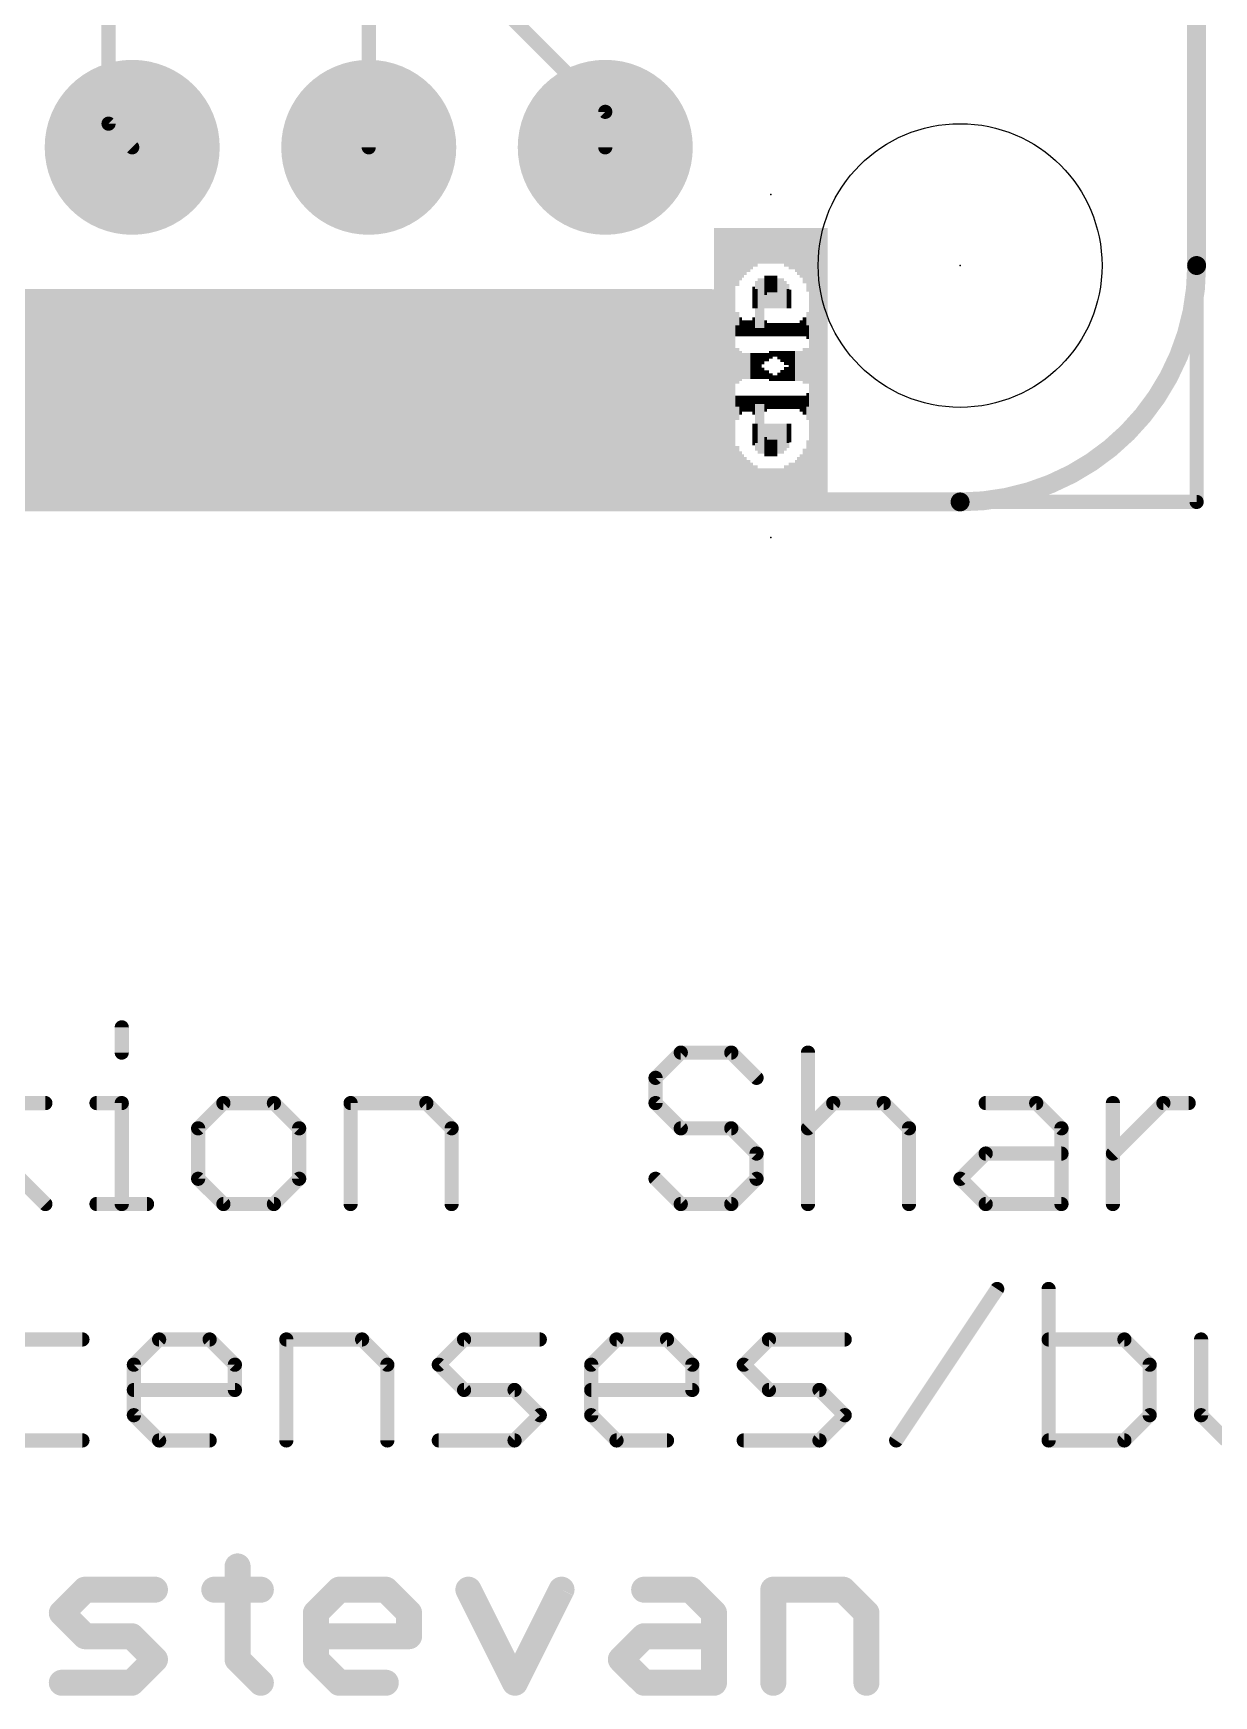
# Model space of a CAD drawing. Extents: x -34 to 73, y -65 to 31.
# Drawn here: x 31.96 to 44.63, y -12.83 to 5.04 of the extents above; entities that cross this region are included whole.
import ezdxf

# ---------------------------------------------------------------- set-up
doc = ezdxf.new("R2010")
doc.units = 0
for name, color, linetype in [('1', 12, 'CONTINUOUS'), ('16', 53, 'CONTINUOUS'), ('17', 254, 'CONTINUOUS'), ('20', 53, 'CONTINUOUS'), ('21', 41, 'CONTINUOUS'), ('22', 40, 'CONTINUOUS'), ('23', 53, 'CONTINUOUS'), ('24', 53, 'CONTINUOUS'), ('51', 53, 'CONTINUOUS')]:
    doc.layers.add(name, color=color, linetype=linetype)

# ---------------------------------------------------------------- blocks, each defined once
blk = doc.blocks.new('RECT')
blk.add_solid([(-0.5, -0.5), (0.5, -0.5), (-0.5, 0.5), (0.5, 0.5)])
blk = doc.blocks.new('ROUNDP')
at = {"const_width": 0.5}
blk.add_lwpolyline([(0, -0.25, 1), (0, 0.25, 1), (0, -0.25)], format="xyb", dxfattribs=at)

msp = doc.modelspace()

# ---------------------------------------------------------------- linework, layer by layer
at = {"layer": '1', "const_width": 0.1524}
for points in [[(44.45, 0), (44.45, 30.48)], [(32.766, 4.064), (32.766, 7.493)], [(38.1, 4.191), (35.306, 6.985)], [(35.56, 3.81), (35.56, 6.223)], [(33.02, 3.81), (32.766, 4.064)], [(38.1, 3.81), (38.1, 4.191)], [(0, 0), (44.45, 0)]]:
    msp.add_lwpolyline(points, dxfattribs=at)
at = {"layer": '1', "const_width": 0.0762}
for points in [[(32.7929, 4.0909, 1), (32.7391, 4.0371)], [(38.1381, 4.191, 1), (38.0619, 4.191)], [(38.0731, 4.1641, 1), (38.1269, 4.2179)], [(32.7279, 4.064, 1), (32.8041, 4.064)], [(32.9931, 3.7831, 1), (33.0469, 3.8369)], [(35.5219, 3.81, 1), (35.5981, 3.81)], [(38.0619, 3.81, 1), (38.1381, 3.81)], [(44.4119, 0, 1), (44.4881, 0)], [(44.45, -0.0381, 1), (44.45, 0.0381)]]:
    msp.add_lwpolyline(points, format="xyb", dxfattribs=at)
at = {"layer": '16', "const_width": 0.1524}
for points in [[(44.45, 30.48), (44.45, 0)], [(44.45, 0), (0, 0)]]:
    msp.add_lwpolyline(points, dxfattribs=at)
at = {"layer": '16', "const_width": 0.0762}
for points in [[(44.4119, 0, 1), (44.4881, 0)], [(44.45, -0.0381, 1), (44.45, 0.0381)]]:
    msp.add_lwpolyline(points, format="xyb", dxfattribs=at)
at = {"layer": '20', "const_width": 0.2032}
for points in [[(44.45, 2.54), (44.45, 26.67)], [(9.779, 0), (41.91, 0)]]:
    msp.add_lwpolyline(points, dxfattribs=at)
at = {"layer": '20'}
for points, const_width in [([(41.91, 0, 0.4142), (44.45, 2.54)], 0.2032), ([(44.5008, 2.54, 1), (44.3992, 2.54)], 0.1016), ([(44.3992, 2.54, 1), (44.5008, 2.54)], 0.1016), ([(41.91, 0.0508, 1), (41.91, -0.0508)], 0.1016), ([(41.91, -0.0508, 1), (41.91, 0.0508)], 0.1016)]:
    msp.add_lwpolyline(points, format="xyb", dxfattribs=dict(at, const_width=const_width))
msp.add_circle((41.91, 2.54), 1.524, dxfattribs=at)
at = {"layer": '21', "const_width": 0.254}
for points in [[(14.097, 2.159), (39.243, 2.159)], [(14.097, 2.032), (39.243, 2.032)], [(39.243, 2.159), (39.243, 0.127)], [(14.097, 1.778), (39.243, 1.778)], [(14.097, 1.524), (39.243, 1.524)], [(14.097, 1.27), (39.243, 1.27)], [(14.097, 1.016), (39.243, 1.016)], [(14.097, 0.762), (39.243, 0.762)], [(14.097, 0.508), (39.243, 0.508)], [(14.097, 0.254), (39.243, 0.254)], [(39.243, 0.127), (14.097, 0.127)]]:
    msp.add_lwpolyline(points, dxfattribs=at)
at = {"layer": '21', "const_width": 0.127}
for points in [[(39.3065, 2.159, 1), (39.1795, 2.159)], [(39.243, 2.0955, 1), (39.243, 2.2225)], [(39.243, 1.9685, 1), (39.243, 2.0955)], [(39.243, 1.7145, 1), (39.243, 1.8415)], [(39.243, 1.4605, 1), (39.243, 1.5875)], [(39.243, 1.2065, 1), (39.243, 1.3335)], [(39.243, 0.9525, 1), (39.243, 1.0795)], [(39.243, 0.6985, 1), (39.243, 0.8255)], [(39.243, 0.4445, 1), (39.243, 0.5715)], [(39.243, 0.1905, 1), (39.243, 0.3175)], [(39.1795, 0.127, 1), (39.3065, 0.127)], [(39.243, 0.0635, 1), (39.243, 0.1905)]]:
    msp.add_lwpolyline(points, format="xyb", dxfattribs=at)
at = {"layer": '22', "const_width": 0.254}
for points in [[(39.243, 2.159), (13.97, 2.159)], [(39.243, 2.159), (13.97, 2.159)], [(13.97, 2.032), (39.243, 2.032)], [(13.97, 2.032), (39.243, 2.032)], [(39.243, 0.254), (39.243, 2.159)], [(39.243, 0.254), (39.243, 2.159)], [(13.97, 1.778), (39.243, 1.778)], [(13.97, 1.778), (39.243, 1.778)], [(13.97, 1.524), (39.243, 1.524)], [(13.97, 1.524), (39.243, 1.524)], [(13.97, 1.27), (39.243, 1.27)], [(13.97, 1.27), (39.243, 1.27)], [(13.97, 1.016), (39.243, 1.016)], [(13.97, 1.016), (39.243, 1.016)], [(13.97, 0.762), (39.243, 0.762)], [(13.97, 0.762), (39.243, 0.762)], [(13.97, 0.508), (39.243, 0.508)], [(13.97, 0.508), (39.243, 0.508)], [(13.97, 0.254), (39.243, 0.254)], [(13.97, 0.254), (39.243, 0.254)], [(13.97, 0.254), (39.243, 0.254)], [(13.97, 0.254), (39.243, 0.254)]]:
    msp.add_lwpolyline(points, dxfattribs=at)
at = {"layer": '22', "const_width": 0.127}
for points in [[(39.3065, 2.159, 1), (39.1795, 2.159)], [(39.3065, 2.159, 1), (39.1795, 2.159)], [(39.243, 2.0955, 1), (39.243, 2.2225)], [(39.243, 2.0955, 1), (39.243, 2.2225)], [(39.243, 1.9685, 1), (39.243, 2.0955)], [(39.243, 1.9685, 1), (39.243, 2.0955)], [(39.243, 1.7145, 1), (39.243, 1.8415)], [(39.243, 1.7145, 1), (39.243, 1.8415)], [(39.243, 1.4605, 1), (39.243, 1.5875)], [(39.243, 1.4605, 1), (39.243, 1.5875)], [(39.243, 1.2065, 1), (39.243, 1.3335)], [(39.243, 1.2065, 1), (39.243, 1.3335)], [(39.243, 0.9525, 1), (39.243, 1.0795)], [(39.243, 0.9525, 1), (39.243, 1.0795)], [(39.243, 0.6985, 1), (39.243, 0.8255)], [(39.243, 0.6985, 1), (39.243, 0.8255)], [(39.243, 0.4445, 1), (39.243, 0.5715)], [(39.243, 0.4445, 1), (39.243, 0.5715)], [(39.243, 0.1905, 1), (39.243, 0.3175)], [(39.243, 0.1905, 1), (39.243, 0.3175)], [(39.243, 0.1905, 1), (39.243, 0.3175)], [(39.243, 0.1905, 1), (39.243, 0.3175)], [(39.1795, 0.254, 1), (39.3065, 0.254)], [(39.1795, 0.254, 1), (39.3065, 0.254)]]:
    msp.add_lwpolyline(points, format="xyb", dxfattribs=at)
at = {"layer": '23'}
for p in [(41.91, 2.54), (39.878, -0.381)]:
    msp.add_point(p, dxfattribs=at)
at = {"layer": '24'}
msp.add_point((39.878, 3.302), dxfattribs=at)
at = {"layer": '51'}
for points, const_width in [([(32.9079, -5.6456), (32.9079, -5.9168)], 0.1524), ([(38.9108, -5.9168), (38.6397, -6.188)], 0.1524), ([(39.4531, -5.9168), (38.9108, -5.9168)], 0.1524), ([(39.7243, -6.188), (39.4531, -5.9168)], 0.1524), ([(40.2768, -5.9168), (40.2768, -7.5438)], 0.1524), ([(38.6397, -6.188), (38.6397, -6.4591)], 0.1524), ([(31.5453, -6.4591), (32.0876, -6.4591)], 0.1524), ([(32.6367, -6.4591), (32.9079, -6.4591)], 0.1524), ([(32.9079, -6.4591), (32.9079, -7.5438)], 0.1524), ([(33.9993, -6.4591), (33.7282, -6.7303)], 0.1524), ([(34.5417, -6.4591), (33.9993, -6.4591)], 0.1524), ([(34.8128, -6.7303), (34.5417, -6.4591)], 0.1524), ([(35.3653, -7.5438), (35.3653, -6.4591)], 0.1524), ([(35.3653, -6.4591), (36.1788, -6.4591)], 0.1524), ([(36.1788, -6.4591), (36.45, -6.7303)], 0.1524), ([(38.6397, -6.4591), (38.9108, -6.7303)], 0.1524), ([(40.2768, -6.7303), (40.548, -6.4591)], 0.1524), ([(40.548, -6.4591), (41.0903, -6.4591)], 0.1524), ([(41.0903, -6.4591), (41.3615, -6.7303)], 0.1524), ([(42.1851, -6.4591), (42.7275, -6.4591)], 0.1524), ([(42.7275, -6.4591), (42.9986, -6.7303)], 0.1524), ([(43.5511, -7.5438), (43.5511, -6.4591)], 0.1524), ([(43.5511, -7.0015), (44.0935, -6.4591)], 0.1524), ([(44.0935, -6.4591), (44.3646, -6.4591)], 0.1524), ([(33.7282, -6.7303), (33.7282, -7.2726)], 0.1524), ([(34.8128, -7.2726), (34.8128, -6.7303)], 0.1524), ([(36.45, -6.7303), (36.45, -7.5438)], 0.1524), ([(38.9108, -6.7303), (39.4531, -6.7303)], 0.1524), ([(39.4531, -6.7303), (39.7243, -7.0015)], 0.1524), ([(41.3615, -6.7303), (41.3615, -7.5438)], 0.1524), ([(42.9986, -6.7303), (42.9986, -7.5438)], 0.1524), ([(39.7243, -7.0015), (39.7243, -7.2726)], 0.1524), ([(41.914, -7.2726), (42.1851, -7.0015)], 0.1524), ([(42.1851, -7.0015), (42.9986, -7.0015)], 0.1524), ([(31.8165, -7.2726), (32.0876, -7.5438)], 0.1524), ([(33.7282, -7.2726), (33.9993, -7.5438)], 0.1524), ([(34.5417, -7.5438), (34.8128, -7.2726)], 0.1524), ([(38.9108, -7.5438), (38.6397, -7.2726)], 0.1524), ([(39.7243, -7.2726), (39.4531, -7.5438)], 0.1524), ([(42.1851, -7.5438), (41.914, -7.2726)], 0.1524), ([(32.6367, -7.5438), (33.1791, -7.5438)], 0.1524), ([(33.9993, -7.5438), (34.5417, -7.5438)], 0.1524), ([(39.4531, -7.5438), (38.9108, -7.5438)], 0.1524), ([(42.9986, -7.5438), (42.1851, -7.5438)], 0.1524), ([(41.2238, -10.0838), (42.3085, -8.4568)], 0.1524), ([(42.861, -8.4568), (42.861, -10.0838)], 0.1524), ([(32.4855, -8.9991), (31.672, -8.9991)], 0.1524), ([(33.038, -9.2703), (33.3092, -8.9991)], 0.1524), ([(33.3092, -8.9991), (33.8515, -8.9991)], 0.1524), ([(33.8515, -8.9991), (34.1227, -9.2703)], 0.1524), ([(34.6752, -10.0838), (34.6752, -8.9991)], 0.1524), ([(34.6752, -8.9991), (35.4887, -8.9991)], 0.1524), ([(35.4887, -8.9991), (35.7598, -9.2703)], 0.1524), ([(36.3123, -9.2703), (36.5835, -8.9991)], 0.1524), ([(36.5835, -8.9991), (37.397, -8.9991)], 0.1524), ([(37.9495, -9.2703), (38.2206, -8.9991)], 0.1524), ([(38.2206, -8.9991), (38.763, -8.9991)], 0.1524), ([(38.763, -8.9991), (39.0341, -9.2703)], 0.1524), ([(39.5866, -9.2703), (39.8578, -8.9991)], 0.1524), ([(39.8578, -8.9991), (40.6713, -8.9991)], 0.1524), ([(43.6744, -8.9991), (42.861, -8.9991)], 0.1524), ([(43.9456, -9.2703), (43.6744, -8.9991)], 0.1524), ([(44.4981, -8.9991), (44.4981, -9.8126)], 0.1524), ([(33.038, -9.8126), (33.038, -9.2703)], 0.1524), ([(34.1227, -9.2703), (34.1227, -9.5415)], 0.1524), ([(35.7598, -9.2703), (35.7598, -10.0838)], 0.1524), ([(36.5835, -9.5415), (36.3123, -9.2703)], 0.1524), ([(37.9495, -9.8126), (37.9495, -9.2703)], 0.1524), ([(39.0341, -9.2703), (39.0341, -9.5415)], 0.1524), ([(39.8578, -9.5415), (39.5866, -9.2703)], 0.1524), ([(43.9456, -9.8126), (43.9456, -9.2703)], 0.1524), ([(34.1227, -9.5415), (33.038, -9.5415)], 0.1524), ([(37.1258, -9.5415), (36.5835, -9.5415)], 0.1524), ([(37.397, -9.8126), (37.1258, -9.5415)], 0.1524), ([(39.0341, -9.5415), (37.9495, -9.5415)], 0.1524), ([(40.4001, -9.5415), (39.8578, -9.5415)], 0.1524), ([(40.6713, -9.8126), (40.4001, -9.5415)], 0.1524), ([(33.3092, -10.0838), (33.038, -9.8126)], 0.1524), ([(37.1258, -10.0838), (37.397, -9.8126)], 0.1524), ([(38.2206, -10.0838), (37.9495, -9.8126)], 0.1524), ([(40.4001, -10.0838), (40.6713, -9.8126)], 0.1524), ([(43.6744, -10.0838), (43.9456, -9.8126)], 0.1524), ([(44.4981, -9.8126), (44.7693, -10.0838)], 0.1524), ([(31.672, -10.0838), (32.4855, -10.0838)], 0.1524), ([(33.8515, -10.0838), (33.3092, -10.0838)], 0.1524), ([(36.3123, -10.0838), (37.1258, -10.0838)], 0.1524), ([(38.763, -10.0838), (38.2206, -10.0838)], 0.1524), ([(39.5866, -10.0838), (40.4001, -10.0838)], 0.1524), ([(42.861, -10.0838), (43.6744, -10.0838)], 0.1524), ([(34.1516, -11.4374), (34.1516, -12.4373)], 0.2794), ([(32.2644, -11.9374), (32.5144, -11.6874)], 0.2794), ([(32.5144, -11.6874), (33.2644, -11.6874)], 0.2794), ([(33.9016, -11.6874), (34.4016, -11.6874)], 0.2794), ([(34.993, -11.9374), (35.243, -11.6874)], 0.2794), ([(35.243, -11.6874), (35.743, -11.6874)], 0.2794), ([(35.743, -11.6874), (35.993, -11.9374)], 0.2794), ([(36.6302, -11.6874), (37.1301, -12.6873)], 0.2794), ([(37.1301, -12.6873), (37.6301, -11.6874)], 0.2794), ([(38.5173, -11.6874), (39.0173, -11.6874)], 0.2794), ([(39.0173, -11.6874), (39.2673, -11.9374)], 0.2794), ([(39.9045, -12.6873), (39.9045, -11.6874)], 0.2794), ([(39.9045, -11.6874), (40.6544, -11.6874)], 0.2794), ([(40.6544, -11.6874), (40.9044, -11.9374)], 0.2794), ([(32.5144, -12.1873), (32.2644, -11.9374)], 0.2794), ([(34.993, -12.4373), (34.993, -11.9374)], 0.2794), ([(35.993, -11.9374), (35.993, -12.1873)], 0.2794), ([(39.2673, -11.9374), (39.2673, -12.6873)], 0.2794), ([(40.9044, -11.9374), (40.9044, -12.6873)], 0.2794), ([(33.0144, -12.1873), (32.5144, -12.1873)], 0.2794), ([(33.2644, -12.4373), (33.0144, -12.1873)], 0.2794), ([(35.993, -12.1873), (34.993, -12.1873)], 0.2794), ([(38.2673, -12.4373), (38.5173, -12.1873)], 0.2794), ([(38.5173, -12.1873), (39.2673, -12.1873)], 0.2794), ([(33.0144, -12.6873), (33.2644, -12.4373)], 0.2794), ([(34.1516, -12.4373), (34.4016, -12.6873)], 0.2794), ([(35.243, -12.6873), (34.993, -12.4373)], 0.2794), ([(38.5173, -12.6873), (38.2673, -12.4373)], 0.2794), ([(32.2644, -12.6873), (33.0144, -12.6873)], 0.2794), ([(35.743, -12.6873), (35.243, -12.6873)], 0.2794), ([(39.2673, -12.6873), (38.5173, -12.6873)], 0.2794)]:
    msp.add_lwpolyline(points, dxfattribs=dict(at, const_width=const_width))
for points, const_width in [([(32.946, -5.6456, 1), (32.8698, -5.6456)], 0.0762), ([(32.8698, -5.9168, 1), (32.946, -5.9168)], 0.0762), ([(38.9108, -5.8787, 1), (38.9108, -5.9549)], 0.0762), ([(38.9378, -5.9438, 1), (38.8839, -5.8899)], 0.0762), ([(39.4801, -5.8899, 1), (39.4262, -5.9438)], 0.0762), ([(39.4531, -5.9549, 1), (39.4531, -5.8787)], 0.0762), ([(40.3149, -5.9168, 1), (40.2387, -5.9168)], 0.0762), ([(38.6127, -6.161, 1), (38.6666, -6.2149)], 0.0762), ([(38.6778, -6.188, 1), (38.6016, -6.188)], 0.0762), ([(39.6974, -6.2149, 1), (39.7513, -6.161)], 0.0762), ([(32.0876, -6.4972, 1), (32.0876, -6.421)], 0.0762), ([(32.6367, -6.421, 1), (32.6367, -6.4972)], 0.0762), ([(32.946, -6.4591, 1), (32.8698, -6.4591)], 0.0762), ([(32.9079, -6.4972, 1), (32.9079, -6.421)], 0.0762), ([(33.9993, -6.421, 1), (33.9993, -6.4972)], 0.0762), ([(34.0263, -6.4861, 1), (33.9724, -6.4322)], 0.0762), ([(34.5686, -6.4322, 1), (34.5147, -6.4861)], 0.0762), ([(34.5417, -6.4972, 1), (34.5417, -6.421)], 0.0762), ([(35.4034, -6.4591, 1), (35.3272, -6.4591)], 0.0762), ([(35.3653, -6.421, 1), (35.3653, -6.4972)], 0.0762), ([(36.2058, -6.4322, 1), (36.1519, -6.4861)], 0.0762), ([(36.1788, -6.4972, 1), (36.1788, -6.421)], 0.0762), ([(38.6666, -6.4322, 1), (38.6127, -6.4861)], 0.0762), ([(38.6016, -6.4591, 1), (38.6778, -6.4591)], 0.0762), ([(40.548, -6.421, 1), (40.548, -6.4972)], 0.0762), ([(40.5749, -6.4861, 1), (40.521, -6.4322)], 0.0762), ([(41.1172, -6.4322, 1), (41.0634, -6.4861)], 0.0762), ([(41.0903, -6.4972, 1), (41.0903, -6.421)], 0.0762), ([(42.1851, -6.421, 1), (42.1851, -6.4972)], 0.0762), ([(42.7544, -6.4322, 1), (42.7005, -6.4861)], 0.0762), ([(42.7275, -6.4972, 1), (42.7275, -6.421)], 0.0762), ([(43.5892, -6.4591, 1), (43.513, -6.4591)], 0.0762), ([(44.0935, -6.421, 1), (44.0935, -6.4972)], 0.0762), ([(44.1204, -6.4861, 1), (44.0665, -6.4322)], 0.0762), ([(44.3646, -6.4972, 1), (44.3646, -6.421)], 0.0762), ([(33.7663, -6.7303, 1), (33.6901, -6.7303)], 0.0762), ([(33.7012, -6.7034, 1), (33.7551, -6.7572)], 0.0762), ([(34.8509, -6.7303, 1), (34.7747, -6.7303)], 0.0762), ([(34.7859, -6.7572, 1), (34.8398, -6.7034)], 0.0762), ([(36.4881, -6.7303, 1), (36.4119, -6.7303)], 0.0762), ([(36.4231, -6.7572, 1), (36.4769, -6.7034)], 0.0762), ([(38.9108, -6.6922, 1), (38.9108, -6.7684)], 0.0762), ([(38.8839, -6.7572, 1), (38.9378, -6.7034)], 0.0762), ([(39.4801, -6.7034, 1), (39.4262, -6.7572)], 0.0762), ([(39.4531, -6.7684, 1), (39.4531, -6.6922)], 0.0762), ([(40.2499, -6.7034, 1), (40.3038, -6.7572)], 0.0762), ([(41.3996, -6.7303, 1), (41.3234, -6.7303)], 0.0762), ([(41.3345, -6.7572, 1), (41.3884, -6.7034)], 0.0762), ([(43.0367, -6.7303, 1), (42.9605, -6.7303)], 0.0762), ([(42.9717, -6.7572, 1), (43.0256, -6.7034)], 0.0762), ([(39.7624, -7.0015, 1), (39.6862, -7.0015)], 0.0762), ([(39.6974, -7.0284, 1), (39.7513, -6.9745)], 0.0762), ([(42.1851, -6.9634, 1), (42.1851, -7.0396)], 0.0762), ([(42.2121, -7.0284, 1), (42.1582, -6.9745)], 0.0762), ([(42.9986, -7.0396, 1), (42.9986, -6.9634)], 0.0762), ([(43.5242, -6.9745, 1), (43.5781, -7.0284)], 0.0762), ([(33.7551, -7.2457, 1), (33.7012, -7.2996)], 0.0762), ([(33.6901, -7.2726, 1), (33.7663, -7.2726)], 0.0762), ([(34.7747, -7.2726, 1), (34.8509, -7.2726)], 0.0762), ([(34.8398, -7.2996, 1), (34.7859, -7.2457)], 0.0762), ([(38.6666, -7.2457, 1), (38.6127, -7.2996)], 0.0762), ([(39.6862, -7.2726, 1), (39.7624, -7.2726)], 0.0762), ([(39.7513, -7.2996, 1), (39.6974, -7.2457)], 0.0762), ([(41.9409, -7.2457, 1), (41.887, -7.2996)], 0.0762), ([(41.887, -7.2457, 1), (41.9409, -7.2996)], 0.0762), ([(32.0607, -7.5707, 1), (32.1146, -7.5169)], 0.0762), ([(32.6367, -7.5057, 1), (32.6367, -7.5819)], 0.0762), ([(33.1791, -7.5819, 1), (33.1791, -7.5057)], 0.0762), ([(33.9993, -7.5057, 1), (33.9993, -7.5819)], 0.0762), ([(33.9724, -7.5707, 1), (34.0263, -7.5169)], 0.0762), ([(34.5147, -7.5169, 1), (34.5686, -7.5707)], 0.0762), ([(34.5417, -7.5819, 1), (34.5417, -7.5057)], 0.0762), ([(38.9108, -7.5057, 1), (38.9108, -7.5819)], 0.0762), ([(38.8839, -7.5707, 1), (38.9378, -7.5169)], 0.0762), ([(39.4262, -7.5169, 1), (39.4801, -7.5707)], 0.0762), ([(39.4531, -7.5819, 1), (39.4531, -7.5057)], 0.0762), ([(42.1851, -7.5057, 1), (42.1851, -7.5819)], 0.0762), ([(42.1582, -7.5707, 1), (42.2121, -7.5169)], 0.0762), ([(42.9986, -7.5819, 1), (42.9986, -7.5057)], 0.0762), ([(32.8698, -7.5438, 1), (32.946, -7.5438)], 0.0762), ([(35.3272, -7.5438, 1), (35.4034, -7.5438)], 0.0762), ([(36.4119, -7.5438, 1), (36.4881, -7.5438)], 0.0762), ([(40.2387, -7.5438, 1), (40.3149, -7.5438)], 0.0762), ([(41.3234, -7.5438, 1), (41.3996, -7.5438)], 0.0762), ([(42.9605, -7.5438, 1), (43.0367, -7.5438)], 0.0762), ([(43.513, -7.5438, 1), (43.5892, -7.5438)], 0.0762), ([(42.3402, -8.4779, 1), (42.2768, -8.4357)], 0.0762), ([(42.8991, -8.4568, 1), (42.8229, -8.4568)], 0.0762), ([(32.4855, -9.0372, 1), (32.4855, -8.961)], 0.0762), ([(33.3092, -8.961, 1), (33.3092, -9.0372)], 0.0762), ([(33.3361, -9.0261, 1), (33.2822, -8.9722)], 0.0762), ([(33.8784, -8.9722, 1), (33.8246, -9.0261)], 0.0762), ([(33.8515, -9.0372, 1), (33.8515, -8.961)], 0.0762), ([(34.7133, -8.9991, 1), (34.6371, -8.9991)], 0.0762), ([(34.6752, -8.961, 1), (34.6752, -9.0372)], 0.0762), ([(35.5156, -8.9722, 1), (35.4617, -9.0261)], 0.0762), ([(35.4887, -9.0372, 1), (35.4887, -8.961)], 0.0762), ([(36.5835, -8.961, 1), (36.5835, -9.0372)], 0.0762), ([(36.6104, -9.0261, 1), (36.5565, -8.9722)], 0.0762), ([(37.397, -9.0372, 1), (37.397, -8.961)], 0.0762), ([(38.2206, -8.961, 1), (38.2206, -9.0372)], 0.0762), ([(38.2476, -9.0261, 1), (38.1937, -8.9722)], 0.0762), ([(38.7899, -8.9722, 1), (38.736, -9.0261)], 0.0762), ([(38.763, -9.0372, 1), (38.763, -8.961)], 0.0762), ([(39.8578, -8.961, 1), (39.8578, -9.0372)], 0.0762), ([(39.8847, -9.0261, 1), (39.8309, -8.9722)], 0.0762), ([(40.6713, -9.0372, 1), (40.6713, -8.961)], 0.0762), ([(42.861, -8.961, 1), (42.861, -9.0372)], 0.0762), ([(43.7014, -8.9722, 1), (43.6475, -9.0261)], 0.0762), ([(43.6744, -9.0372, 1), (43.6744, -8.961)], 0.0762), ([(44.5362, -8.9991, 1), (44.46, -8.9991)], 0.0762), ([(33.0761, -9.2703, 1), (32.9999, -9.2703)], 0.0762), ([(33.0111, -9.2434, 1), (33.065, -9.2972)], 0.0762), ([(34.1608, -9.2703, 1), (34.0846, -9.2703)], 0.0762), ([(34.0957, -9.2972, 1), (34.1496, -9.2434)], 0.0762), ([(35.7979, -9.2703, 1), (35.7217, -9.2703)], 0.0762), ([(35.7329, -9.2972, 1), (35.7868, -9.2434)], 0.0762), ([(36.3393, -9.2434, 1), (36.2854, -9.2972)], 0.0762), ([(36.2854, -9.2434, 1), (36.3393, -9.2972)], 0.0762), ([(37.9876, -9.2703, 1), (37.9114, -9.2703)], 0.0762), ([(37.9225, -9.2434, 1), (37.9764, -9.2972)], 0.0762), ([(39.0722, -9.2703, 1), (38.996, -9.2703)], 0.0762), ([(39.0072, -9.2972, 1), (39.0611, -9.2434)], 0.0762), ([(39.6136, -9.2434, 1), (39.5597, -9.2972)], 0.0762), ([(39.5597, -9.2434, 1), (39.6136, -9.2972)], 0.0762), ([(43.9837, -9.2703, 1), (43.9075, -9.2703)], 0.0762), ([(43.9187, -9.2972, 1), (43.9726, -9.2434)], 0.0762), ([(33.038, -9.5034, 1), (33.038, -9.5796)], 0.0762), ([(34.1227, -9.5796, 1), (34.1227, -9.5034)], 0.0762), ([(36.5835, -9.5034, 1), (36.5835, -9.5796)], 0.0762), ([(37.1528, -9.5145, 1), (37.0989, -9.5684)], 0.0762), ([(37.1258, -9.5796, 1), (37.1258, -9.5034)], 0.0762), ([(37.9495, -9.5034, 1), (37.9495, -9.5796)], 0.0762), ([(39.0341, -9.5796, 1), (39.0341, -9.5034)], 0.0762), ([(39.8578, -9.5034, 1), (39.8578, -9.5796)], 0.0762), ([(40.4271, -9.5145, 1), (40.3732, -9.5684)], 0.0762), ([(40.4001, -9.5796, 1), (40.4001, -9.5034)], 0.0762), ([(34.0846, -9.5415, 1), (34.1608, -9.5415)], 0.0762), ([(36.5565, -9.5684, 1), (36.6104, -9.5145)], 0.0762), ([(38.996, -9.5415, 1), (39.0722, -9.5415)], 0.0762), ([(39.8309, -9.5684, 1), (39.8847, -9.5145)], 0.0762), ([(33.065, -9.7857, 1), (33.0111, -9.8396)], 0.0762), ([(32.9999, -9.8126, 1), (33.0761, -9.8126)], 0.0762), ([(37.4239, -9.8396, 1), (37.37, -9.7857)], 0.0762), ([(37.37, -9.8396, 1), (37.4239, -9.7857)], 0.0762), ([(37.9764, -9.7857, 1), (37.9225, -9.8396)], 0.0762), ([(37.9114, -9.8126, 1), (37.9876, -9.8126)], 0.0762), ([(40.6982, -9.8396, 1), (40.6444, -9.7857)], 0.0762), ([(40.6444, -9.8396, 1), (40.6982, -9.7857)], 0.0762), ([(43.9075, -9.8126, 1), (43.9837, -9.8126)], 0.0762), ([(43.9725, -9.8396, 1), (43.9187, -9.7857)], 0.0762), ([(44.525, -9.7857, 1), (44.4712, -9.8396)], 0.0762), ([(44.46, -9.8126, 1), (44.5362, -9.8126)], 0.0762), ([(32.4855, -10.1219, 1), (32.4855, -10.0457)], 0.0762), ([(33.3092, -10.0457, 1), (33.3092, -10.1219)], 0.0762), ([(33.2822, -10.1107, 1), (33.3361, -10.0569)], 0.0762), ([(33.8515, -10.1219, 1), (33.8515, -10.0457)], 0.0762), ([(34.6371, -10.0838, 1), (34.7133, -10.0838)], 0.0762), ([(35.7217, -10.0838, 1), (35.7979, -10.0838)], 0.0762), ([(36.3123, -10.0457, 1), (36.3123, -10.1219)], 0.0762), ([(37.0989, -10.0569, 1), (37.1528, -10.1107)], 0.0762), ([(37.1258, -10.1219, 1), (37.1258, -10.0457)], 0.0762), ([(38.2206, -10.0457, 1), (38.2206, -10.1219)], 0.0762), ([(38.1937, -10.1107, 1), (38.2476, -10.0569)], 0.0762), ([(38.763, -10.1219, 1), (38.763, -10.0457)], 0.0762), ([(39.5866, -10.0457, 1), (39.5866, -10.1219)], 0.0762), ([(40.3732, -10.0569, 1), (40.4271, -10.1107)], 0.0762), ([(40.4001, -10.1219, 1), (40.4001, -10.0457)], 0.0762), ([(41.1921, -10.0627, 1), (41.2555, -10.1049)], 0.0762), ([(42.861, -10.0457, 1), (42.861, -10.1219)], 0.0762), ([(42.8229, -10.0838, 1), (42.8991, -10.0838)], 0.0762), ([(43.6475, -10.0569, 1), (43.7014, -10.1107)], 0.0762), ([(43.6744, -10.1219, 1), (43.6744, -10.0457)], 0.0762), ([(34.2214, -11.4374, 1), (34.0817, -11.4374)], 0.1397), ([(32.5144, -11.6175, 1), (32.5144, -11.7572)], 0.1397), ([(32.5638, -11.7368, 1), (32.465, -11.638)], 0.1397), ([(33.2644, -11.7572, 1), (33.2644, -11.6175)], 0.1397), ([(33.9016, -11.6175, 1), (33.9016, -11.7572)], 0.1397), ([(34.4016, -11.7572, 1), (34.4016, -11.6175)], 0.1397), ([(35.243, -11.6175, 1), (35.243, -11.7572)], 0.1397), ([(35.2924, -11.7368, 1), (35.1936, -11.638)], 0.1397), ([(35.7924, -11.638, 1), (35.6936, -11.7368)], 0.1397), ([(35.743, -11.7572, 1), (35.743, -11.6175)], 0.1397), ([(36.6927, -11.6561, 1), (36.5677, -11.7186)], 0.1397), ([(37.6926, -11.7186, 1), (37.5676, -11.6561)], 0.1397), ([(38.5173, -11.6175, 1), (38.5173, -11.7572)], 0.1397), ([(39.0667, -11.638, 1), (38.9679, -11.7368)], 0.1397), ([(39.0173, -11.7572, 1), (39.0173, -11.6175)], 0.1397), ([(39.9744, -11.6874, 1), (39.8346, -11.6874)], 0.1397), ([(39.9045, -11.6175, 1), (39.9045, -11.7572)], 0.1397), ([(40.7038, -11.638, 1), (40.605, -11.7368)], 0.1397), ([(40.6544, -11.7572, 1), (40.6544, -11.6175)], 0.1397), ([(32.3138, -11.888, 1), (32.215, -11.9868)], 0.1397), ([(32.215, -11.888, 1), (32.3138, -11.9868)], 0.1397), ([(35.0629, -11.9374, 1), (34.9232, -11.9374)], 0.1397), ([(34.9436, -11.888, 1), (35.0424, -11.9868)], 0.1397), ([(36.0628, -11.9374, 1), (35.9231, -11.9374)], 0.1397), ([(35.9436, -11.9868, 1), (36.0423, -11.888)], 0.1397), ([(39.3371, -11.9374, 1), (39.1974, -11.9374)], 0.1397), ([(39.2179, -11.9868, 1), (39.3167, -11.888)], 0.1397), ([(40.9743, -11.9374, 1), (40.8346, -11.9374)], 0.1397), ([(40.855, -11.9868, 1), (40.9538, -11.888)], 0.1397), ([(32.5144, -12.1175, 1), (32.5144, -12.2572)], 0.1397), ([(32.465, -12.2367, 1), (32.5638, -12.1379)], 0.1397), ([(33.0638, -12.1379, 1), (32.965, -12.2367)], 0.1397), ([(33.0144, -12.2572, 1), (33.0144, -12.1175)], 0.1397), ([(34.993, -12.1175, 1), (34.993, -12.2572)], 0.1397), ([(35.9231, -12.1873, 1), (36.0628, -12.1873)], 0.1397), ([(35.993, -12.2572, 1), (35.993, -12.1175)], 0.1397), ([(38.5173, -12.1175, 1), (38.5173, -12.2572)], 0.1397), ([(38.5667, -12.2367, 1), (38.4679, -12.1379)], 0.1397), ([(39.2673, -12.2572, 1), (39.2673, -12.1175)], 0.1397), ([(33.3137, -12.4867, 1), (33.215, -12.3879)], 0.1397), ([(33.215, -12.4867, 1), (33.3137, -12.3879)], 0.1397), ([(34.201, -12.3879, 1), (34.1022, -12.4867)], 0.1397), ([(35.0424, -12.3879, 1), (34.9436, -12.4867)], 0.1397), ([(38.3167, -12.3879, 1), (38.218, -12.4867)], 0.1397), ([(38.218, -12.3879, 1), (38.3167, -12.4867)], 0.1397), ([(34.0817, -12.4373, 1), (34.2214, -12.4373)], 0.1397), ([(34.9232, -12.4373, 1), (35.0629, -12.4373)], 0.1397), ([(32.2644, -12.6174, 1), (32.2644, -12.7572)], 0.1397), ([(32.965, -12.6379, 1), (33.0638, -12.7367)], 0.1397), ([(33.0144, -12.7572, 1), (33.0144, -12.6174)], 0.1397), ([(34.3522, -12.7367, 1), (34.4509, -12.6379)], 0.1397), ([(35.243, -12.6174, 1), (35.243, -12.7572)], 0.1397), ([(35.1936, -12.7367, 1), (35.2924, -12.6379)], 0.1397), ([(35.743, -12.7572, 1), (35.743, -12.6174)], 0.1397), ([(37.0677, -12.6561, 1), (37.1926, -12.7185)], 0.1397), ([(37.0677, -12.7185, 1), (37.1926, -12.6561)], 0.1397), ([(38.5173, -12.6174, 1), (38.5173, -12.7572)], 0.1397), ([(38.4679, -12.7367, 1), (38.5667, -12.6379)], 0.1397), ([(39.1974, -12.6873, 1), (39.3371, -12.6873)], 0.1397), ([(39.2673, -12.7572, 1), (39.2673, -12.6174)], 0.1397), ([(39.8346, -12.6873, 1), (39.9744, -12.6873)], 0.1397), ([(40.8346, -12.6873, 1), (40.9743, -12.6873)], 0.1397)]:
    msp.add_lwpolyline(points, format="xyb", dxfattribs=dict(at, const_width=const_width))

# ---------------------------------------------------------------- block references
at = {"layer": '17', "xscale": 1.8796, "yscale": 1.8796, "rotation": 90}
for p in [(33.02, 3.81), (33.02, 3.81), (35.56, 3.81), (35.56, 3.81), (38.1, 3.81), (38.1, 3.81), (33.02, 1.27), (33.02, 1.27), (35.56, 1.27), (35.56, 1.27), (38.1, 1.27), (38.1, 1.27)]:
    msp.add_blockref('ROUNDP', p, dxfattribs=at)
at = {"layer": '21', "rotation": 90}
for p, xscale, yscale in [((39.283, 1.434), 2.91, 0.03), ((39.313, 1.434), 2.91, 0.03), ((39.338, 1.434), 2.91, 0.02), ((39.368, 1.434), 2.91, 0.04), ((39.403, 1.434), 2.91, 0.03), ((39.433, 1.434), 2.91, 0.03), ((39.458, 1.434), 2.91, 0.02), ((39.483, 1.839), 2.1, 0.03), ((39.518, 2.604), 0.57, 0.04), ((39.553, 2.634), 0.51, 0.03), ((39.573, 2.649), 0.48, 0.03), ((39.603, 2.664), 0.45, 0.03), ((39.638, 2.679), 0.42, 0.04), ((39.673, 2.694), 0.39, 0.03), ((39.693, 2.709), 0.36, 0.03), ((39.723, 2.709), 0.36, 0.03), ((39.758, 2.724), 0.33, 0.04), ((39.793, 2.724), 0.33, 0.03), ((39.823, 2.724), 0.33, 0.03), ((39.843, 2.724), 0.33, 0.03), ((39.878, 2.724), 0.33, 0.04), ((39.913, 2.724), 0.33, 0.03), ((39.933, 2.724), 0.33, 0.03), ((39.963, 2.724), 0.33, 0.03), ((39.998, 2.724), 0.33, 0.04), ((40.033, 2.709), 0.36, 0.03), ((40.063, 2.709), 0.36, 0.03), ((40.083, 2.694), 0.39, 0.03), ((40.118, 2.694), 0.39, 0.04), ((40.153, 2.679), 0.42, 0.03), ((40.173, 2.664), 0.45, 0.03), ((40.203, 2.649), 0.48, 0.03), ((40.238, 2.619), 0.54, 0.04), ((40.273, 2.574), 0.63, 0.03), ((40.303, 1.434), 2.91, 0.03), ((40.333, 1.434), 2.91, 0.03), ((40.363, 1.434), 2.91, 0.03), ((40.383, 1.434), 2.91, 0.03), ((40.413, 1.434), 2.91, 0.03), ((40.443, 1.434), 2.91, 0.03), ((40.473, 1.434), 2.91, 0.03), ((39.793, 2.214), 0.27, 0.03), ((39.823, 2.229), 0.3, 0.03), ((39.843, 2.229), 0.3, 0.03), ((39.878, 2.229), 0.3, 0.04), ((39.913, 2.229), 0.3, 0.03), ((39.933, 2.229), 0.3, 0.03), ((39.963, 2.214), 0.27, 0.03), ((39.998, 2.214), 0.27, 0.04), ((39.693, 2.169), 0.18, 0.03), ((39.723, 2.184), 0.21, 0.03), ((39.758, 2.199), 0.24, 0.04), ((40.033, 2.199), 0.24, 0.03), ((40.063, 2.184), 0.21, 0.03), ((40.083, 2.139), 0.12, 0.03), ((39.518, 1.839), 0.12, 0.04), ((39.553, 1.824), 0.09, 0.03), ((39.573, 1.824), 0.09, 0.03), ((39.603, 1.824), 0.09, 0.03), ((39.638, 1.824), 0.09, 0.04), ((39.673, 1.824), 0.09, 0.03), ((39.693, 1.824), 0.09, 0.03), ((39.723, 1.824), 0.09, 0.03), ((39.758, 1.824), 0.09, 0.04), ((39.793, 1.824), 0.09, 0.03), ((39.823, 1.824), 0.09, 0.03), ((39.843, 1.824), 0.09, 0.03), ((39.878, 1.824), 0.09, 0.04), ((39.913, 1.824), 0.09, 0.03), ((39.933, 1.824), 0.09, 0.03), ((39.963, 1.824), 0.09, 0.03), ((39.998, 1.824), 0.09, 0.04), ((40.033, 1.824), 0.09, 0.03), ((40.063, 1.824), 0.09, 0.03), ((40.083, 1.824), 0.09, 0.03), ((40.118, 1.824), 0.09, 0.04), ((40.153, 1.824), 0.09, 0.03), ((40.173, 1.824), 0.09, 0.03), ((40.203, 1.824), 0.09, 0.03), ((40.238, 1.839), 0.12, 0.04), ((40.273, 1.824), 0.15, 0.03), ((39.518, 1.449), 0.36, 0.04), ((40.273, 1.449), 0.36, 0.03), ((39.553, 1.449), 0.3, 0.03), ((39.573, 1.464), 0.27, 0.03), ((39.603, 1.464), 0.27, 0.03), ((39.638, 1.479), 0.24, 0.04), ((39.673, 1.494), 0.21, 0.03), ((39.693, 1.509), 0.18, 0.03), ((39.723, 1.509), 0.18, 0.03), ((39.758, 1.524), 0.15, 0.04), ((39.793, 1.539), 0.12, 0.03), ((39.823, 1.554), 0.09, 0.03), ((39.843, 1.554), 0.09, 0.03), ((39.878, 1.569), 0.06, 0.04), ((39.913, 1.584), 0.03, 0.03), ((40.033, 1.374), 0.15, 0.03), ((40.063, 1.374), 0.15, 0.03), ((40.083, 1.389), 0.18, 0.03), ((40.118, 1.404), 0.21, 0.04), ((40.153, 1.419), 0.24, 0.03), ((40.173, 1.419), 0.24, 0.03), ((40.203, 1.434), 0.27, 0.03), ((40.238, 1.434), 0.33, 0.04), ((39.878, 1.314), 0.03, 0.04), ((39.913, 1.329), 0.06, 0.03), ((39.933, 1.329), 0.06, 0.03), ((39.963, 1.344), 0.09, 0.03), ((39.998, 1.359), 0.12, 0.04), ((39.518, 0.999), 0.24, 0.04), ((39.553, 1.014), 0.15, 0.03), ((39.573, 1.029), 0.12, 0.03), ((39.603, 1.029), 0.12, 0.03), ((39.638, 1.029), 0.12, 0.04), ((39.673, 1.029), 0.12, 0.03), ((39.693, 1.014), 0.15, 0.03), ((39.723, 0.819), 0.54, 0.03), ((39.758, 0.804), 0.57, 0.04), ((39.793, 0.804), 0.57, 0.03), ((39.823, 1.029), 0.12, 0.03), ((39.843, 1.044), 0.09, 0.03), ((39.878, 1.044), 0.09, 0.04), ((39.913, 1.044), 0.09, 0.03), ((39.933, 1.044), 0.09, 0.03), ((39.963, 1.044), 0.09, 0.03), ((39.998, 1.044), 0.09, 0.04), ((40.033, 1.044), 0.09, 0.03), ((40.063, 1.044), 0.09, 0.03), ((40.083, 1.044), 0.09, 0.03), ((40.118, 1.044), 0.09, 0.04), ((40.153, 1.044), 0.09, 0.03), ((40.173, 1.044), 0.09, 0.03), ((40.203, 1.029), 0.12, 0.03), ((40.238, 1.029), 0.18, 0.04), ((40.273, 0.999), 0.24, 0.03), ((39.693, 0.714), 0.21, 0.03), ((39.963, 0.669), 0.3, 0.03), ((39.998, 0.669), 0.3, 0.04), ((40.033, 0.684), 0.27, 0.03), ((40.063, 0.699), 0.24, 0.03), ((40.083, 0.714), 0.15, 0.03), ((39.483, 0.294), 0.63, 0.03), ((39.518, 0.264), 0.57, 0.04), ((39.823, 0.594), 0.21, 0.03), ((39.843, 0.579), 0.18, 0.03), ((39.878, 0.579), 0.18, 0.04), ((39.913, 0.579), 0.18, 0.03), ((39.933, 0.579), 0.18, 0.03), ((40.273, 0.279), 0.6, 0.03), ((39.553, 0.234), 0.51, 0.03), ((39.573, 0.219), 0.48, 0.03), ((39.603, 0.189), 0.42, 0.03), ((39.638, 0.189), 0.42, 0.04), ((39.673, 0.174), 0.39, 0.03), ((40.083, 0.174), 0.39, 0.03), ((40.118, 0.174), 0.39, 0.04), ((40.153, 0.189), 0.42, 0.03), ((40.173, 0.204), 0.45, 0.03), ((40.203, 0.219), 0.48, 0.03), ((40.238, 0.249), 0.54, 0.04), ((39.693, 0.159), 0.36, 0.03), ((39.723, 0.159), 0.36, 0.03), ((39.758, 0.159), 0.36, 0.04), ((39.793, 0.144), 0.33, 0.03), ((39.823, 0.144), 0.33, 0.03), ((39.843, 0.144), 0.33, 0.03), ((39.878, 0.144), 0.33, 0.04), ((39.913, 0.144), 0.33, 0.03), ((39.933, 0.144), 0.33, 0.03), ((39.963, 0.144), 0.33, 0.03), ((39.998, 0.159), 0.36, 0.04), ((40.033, 0.159), 0.36, 0.03), ((40.063, 0.159), 0.36, 0.03)]:
    msp.add_blockref('RECT', p, dxfattribs=dict(at, xscale=xscale, yscale=yscale))
at = {"layer": '22', "rotation": 270}
for p, xscale, yscale in [((39.283, 1.487), 2.91, 0.03), ((39.313, 1.487), 2.91, 0.03), ((39.338, 1.487), 2.91, 0.02), ((39.368, 1.487), 2.91, 0.04), ((39.403, 1.487), 2.91, 0.03), ((39.433, 1.487), 2.91, 0.03), ((39.458, 1.487), 2.91, 0.02), ((39.483, 2.627), 0.63, 0.03), ((39.518, 2.657), 0.57, 0.04), ((39.553, 2.687), 0.51, 0.03), ((39.573, 2.702), 0.48, 0.03), ((39.603, 2.732), 0.42, 0.03), ((39.638, 2.732), 0.42, 0.04), ((39.673, 2.747), 0.39, 0.03), ((39.693, 2.762), 0.36, 0.03), ((39.723, 2.762), 0.36, 0.03), ((39.758, 2.762), 0.36, 0.04), ((39.793, 2.777), 0.33, 0.03), ((39.823, 2.777), 0.33, 0.03), ((39.843, 2.777), 0.33, 0.03), ((39.878, 2.777), 0.33, 0.04), ((39.913, 2.777), 0.33, 0.03), ((39.933, 2.777), 0.33, 0.03), ((39.963, 2.777), 0.33, 0.03), ((39.998, 2.762), 0.36, 0.04), ((40.033, 2.762), 0.36, 0.03), ((40.063, 2.762), 0.36, 0.03), ((40.083, 2.747), 0.39, 0.03), ((40.118, 2.747), 0.39, 0.04), ((40.153, 2.732), 0.42, 0.03), ((40.173, 2.717), 0.45, 0.03), ((40.203, 2.702), 0.48, 0.03), ((40.238, 2.672), 0.54, 0.04), ((40.273, 2.642), 0.6, 0.03), ((40.303, 1.487), 2.91, 0.03), ((40.333, 1.487), 2.91, 0.03), ((40.363, 1.487), 2.91, 0.03), ((40.383, 1.487), 2.91, 0.03), ((40.413, 1.487), 2.91, 0.03), ((40.443, 1.487), 2.91, 0.03), ((40.473, 1.487), 2.91, 0.03), ((39.723, 2.102), 0.54, 0.03), ((39.758, 2.117), 0.57, 0.04), ((39.793, 2.117), 0.57, 0.03), ((39.823, 2.327), 0.21, 0.03), ((39.843, 2.342), 0.18, 0.03), ((39.878, 2.342), 0.18, 0.04), ((39.913, 2.342), 0.18, 0.03), ((39.933, 2.342), 0.18, 0.03), ((39.963, 2.252), 0.3, 0.03), ((39.998, 2.252), 0.3, 0.04), ((40.033, 2.237), 0.27, 0.03), ((40.063, 2.222), 0.24, 0.03), ((39.693, 2.207), 0.21, 0.03), ((40.083, 2.207), 0.15, 0.03), ((39.483, 1.082), 2.1, 0.03), ((39.518, 1.922), 0.24, 0.04), ((39.553, 1.907), 0.15, 0.03), ((39.693, 1.907), 0.15, 0.03), ((40.238, 1.892), 0.18, 0.04), ((40.273, 1.922), 0.24, 0.03), ((39.573, 1.892), 0.12, 0.03), ((39.603, 1.892), 0.12, 0.03), ((39.638, 1.892), 0.12, 0.04), ((39.673, 1.892), 0.12, 0.03), ((39.823, 1.892), 0.12, 0.03), ((39.843, 1.877), 0.09, 0.03), ((39.878, 1.877), 0.09, 0.04), ((39.913, 1.877), 0.09, 0.03), ((39.933, 1.877), 0.09, 0.03), ((39.963, 1.877), 0.09, 0.03), ((39.998, 1.877), 0.09, 0.04), ((40.033, 1.877), 0.09, 0.03), ((40.063, 1.877), 0.09, 0.03), ((40.083, 1.877), 0.09, 0.03), ((40.118, 1.877), 0.09, 0.04), ((40.153, 1.877), 0.09, 0.03), ((40.173, 1.877), 0.09, 0.03), ((40.203, 1.892), 0.12, 0.03), ((39.518, 1.472), 0.36, 0.04), ((39.553, 1.472), 0.3, 0.03), ((39.878, 1.607), 0.03, 0.04), ((39.913, 1.592), 0.06, 0.03), ((39.933, 1.592), 0.06, 0.03), ((39.963, 1.577), 0.09, 0.03), ((39.998, 1.562), 0.12, 0.04), ((40.033, 1.547), 0.15, 0.03), ((40.063, 1.547), 0.15, 0.03), ((40.083, 1.532), 0.18, 0.03), ((40.118, 1.517), 0.21, 0.04), ((40.153, 1.502), 0.24, 0.03), ((40.173, 1.502), 0.24, 0.03), ((40.203, 1.487), 0.27, 0.03), ((40.238, 1.487), 0.33, 0.04), ((40.273, 1.472), 0.36, 0.03), ((39.573, 1.457), 0.27, 0.03), ((39.603, 1.457), 0.27, 0.03), ((39.638, 1.442), 0.24, 0.04), ((39.673, 1.427), 0.21, 0.03), ((39.693, 1.412), 0.18, 0.03), ((39.723, 1.412), 0.18, 0.03), ((39.758, 1.397), 0.15, 0.04), ((39.793, 1.382), 0.12, 0.03), ((39.823, 1.367), 0.09, 0.03), ((39.843, 1.367), 0.09, 0.03), ((39.878, 1.352), 0.06, 0.04), ((39.913, 1.337), 0.03, 0.03), ((39.518, 1.082), 0.12, 0.04), ((39.553, 1.097), 0.09, 0.03), ((39.573, 1.097), 0.09, 0.03), ((39.603, 1.097), 0.09, 0.03), ((39.638, 1.097), 0.09, 0.04), ((39.673, 1.097), 0.09, 0.03), ((39.693, 1.097), 0.09, 0.03), ((39.723, 1.097), 0.09, 0.03), ((39.758, 1.097), 0.09, 0.04), ((39.793, 1.097), 0.09, 0.03), ((39.823, 1.097), 0.09, 0.03), ((39.843, 1.097), 0.09, 0.03), ((39.878, 1.097), 0.09, 0.04), ((39.913, 1.097), 0.09, 0.03), ((39.933, 1.097), 0.09, 0.03), ((39.963, 1.097), 0.09, 0.03), ((39.998, 1.097), 0.09, 0.04), ((40.033, 1.097), 0.09, 0.03), ((40.063, 1.097), 0.09, 0.03), ((40.083, 1.097), 0.09, 0.03), ((40.118, 1.097), 0.09, 0.04), ((40.153, 1.097), 0.09, 0.03), ((40.173, 1.097), 0.09, 0.03), ((40.203, 1.097), 0.09, 0.03), ((40.238, 1.082), 0.12, 0.04), ((40.273, 1.097), 0.15, 0.03), ((39.693, 0.752), 0.18, 0.03), ((39.723, 0.737), 0.21, 0.03), ((39.758, 0.722), 0.24, 0.04), ((39.793, 0.707), 0.27, 0.03), ((39.823, 0.692), 0.3, 0.03), ((39.843, 0.692), 0.3, 0.03), ((39.878, 0.692), 0.3, 0.04), ((39.913, 0.692), 0.3, 0.03), ((39.933, 0.692), 0.3, 0.03), ((39.963, 0.707), 0.27, 0.03), ((39.998, 0.707), 0.27, 0.04), ((40.033, 0.722), 0.24, 0.03), ((40.063, 0.737), 0.21, 0.03), ((40.083, 0.782), 0.12, 0.03), ((39.518, 0.317), 0.57, 0.04), ((39.553, 0.287), 0.51, 0.03), ((40.238, 0.302), 0.54, 0.04), ((40.273, 0.347), 0.63, 0.03), ((39.573, 0.272), 0.48, 0.03), ((39.603, 0.257), 0.45, 0.03), ((39.638, 0.242), 0.42, 0.04), ((39.673, 0.227), 0.39, 0.03), ((39.693, 0.212), 0.36, 0.03), ((39.723, 0.212), 0.36, 0.03), ((39.758, 0.197), 0.33, 0.04), ((39.793, 0.197), 0.33, 0.03), ((39.823, 0.197), 0.33, 0.03), ((39.843, 0.197), 0.33, 0.03), ((39.878, 0.197), 0.33, 0.04), ((39.913, 0.197), 0.33, 0.03), ((39.933, 0.197), 0.33, 0.03), ((39.963, 0.197), 0.33, 0.03), ((39.998, 0.197), 0.33, 0.04), ((40.033, 0.212), 0.36, 0.03), ((40.063, 0.212), 0.36, 0.03), ((40.083, 0.227), 0.39, 0.03), ((40.118, 0.227), 0.39, 0.04), ((40.153, 0.242), 0.42, 0.03), ((40.173, 0.257), 0.45, 0.03), ((40.203, 0.272), 0.48, 0.03)]:
    msp.add_blockref('RECT', p, dxfattribs=dict(at, xscale=xscale, yscale=yscale))
at = {"layer": '51', "xscale": 0.508, "yscale": 0.508}
for p in [(33.02, 3.81), (35.56, 3.81), (38.1, 3.81), (33.02, 1.27), (35.56, 1.27), (38.1, 1.27)]:
    msp.add_blockref('RECT', p, dxfattribs=at)

doc.saveas('drawing.dxf')
